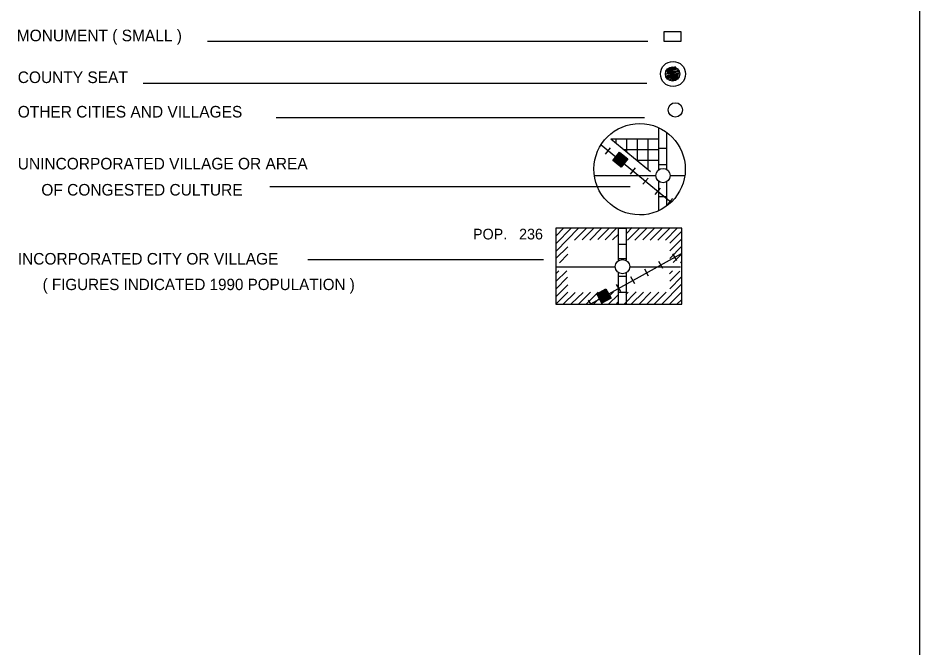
# Model space of a CAD drawing. Extents: x 1478809 to 1927953, y 15597233 to 15971870.
# Drawn here: x 1891871 to 1925625, y 15691288 to 15714854 of the extents above; entities that cross this region are included whole.
import ezdxf

# ---------------------------------------------------------------- set-up
doc = ezdxf.new("R2010")
doc.units = 0
doc.layers.add('L12', color=7, linetype='Continuous')
doc.layers.add('L23', color=7, linetype='Continuous')

msp = doc.modelspace()

# ---------------------------------------------------------------- linework, layer by layer
at = {"layer": 'L12'}
for p, q in [((1913439, 15708958), (1915741, 15708958)), ((1916285, 15708958), (1916824, 15708958)), ((1911982, 15705547), (1914226, 15705547)), ((1914765, 15705547), (1916665, 15705547))]:
    msp.add_line(p, q, dxfattribs=at)
at = {"layer": 'L23'}
for p, q in [((1925625, 15602803), (1925624, 15777712)), ((1898967, 15713985), (1915440, 15713985)), ((1896549, 15712422), (1915409, 15712422)), ((1901533, 15711133), (1915314, 15711133)), ((1915858, 15709190), (1915858, 15710748)), ((1916158, 15709190), (1916158, 15710563)), ((1914057, 15710331), (1915858, 15710331)), ((1914258, 15710183), (1914258, 15710331)), ((1914659, 15709840), (1914659, 15710331)), ((1915060, 15709539), (1915060, 15710331)), ((1915456, 15709190), (1915456, 15710331)), ((1913856, 15709766), (1914041, 15709998)), ((1914300, 15709724), (1914490, 15709739)), ((1914316, 15709750), (1914464, 15709755)), ((1914342, 15709771), (1914442, 15709782)), ((1914358, 15709798), (1914416, 15709798)), ((1914543, 15709930), (1915858, 15709930)), ((1915858, 15709982), (1916158, 15709982)), ((1914131, 15709523), (1914691, 15709581)), ((1914157, 15709549), (1914659, 15709597)), ((1914168, 15709507), (1914664, 15709555)), ((1914184, 15709576), (1914633, 15709623)), ((1914189, 15709481), (1914648, 15709534)), ((1914210, 15709607), (1914606, 15709650)), ((1914226, 15709634), (1914575, 15709676)), ((1914226, 15709460), (1914617, 15709497)), ((1914247, 15709665), (1914548, 15709692)), ((1914247, 15709438), (1914601, 15709475)), ((1914268, 15709692), (1914527, 15709713)), ((1914274, 15709417), (1914575, 15709449)), ((1914300, 15709391), (1914559, 15709423)), ((1914332, 15709396), (1914516, 15709634)), ((1915060, 15709534), (1915858, 15709534)), ((1914332, 15709365), (1914532, 15709391)), ((1914358, 15709349), (1914506, 15709365)), ((1914384, 15709322), (1914490, 15709333)), ((1914406, 15709306), (1914464, 15709306)), ((1914791, 15709016), (1914981, 15709248)), ((1915858, 15709380), (1916158, 15709380)), ((1915256, 15708641), (1915451, 15708863)), ((1915858, 15707648), (1915858, 15708741)), ((1916158, 15707833), (1916158, 15708741)), ((1901290, 15708546), (1914780, 15708546)), ((1915715, 15708256), (1915910, 15708488)), ((1915858, 15708182), (1916158, 15708182)), ((1916185, 15707875), (1916375, 15708108)), ((1911993, 15706693), (1912299, 15707009)), ((1911993, 15706413), (1912584, 15707009)), ((1912008, 15706138), (1912848, 15706988)), ((1912700, 15706550), (1913149, 15706999)), ((1912985, 15706555), (1913423, 15706999)), ((1913276, 15706550), (1913724, 15707009)), ((1913566, 15706566), (1913994, 15706988)), ((1913841, 15706555), (1914284, 15707009)), ((1914115, 15706555), (1914342, 15706772)), ((1914342, 15706999), (1914643, 15706999)), ((1914342, 15705779), (1914342, 15706999)), ((1914643, 15705790), (1914643, 15706999)), ((1914648, 15706798), (1914860, 15707015)), ((1914685, 15706550), (1915124, 15706999)), ((1914960, 15706540), (1915409, 15706999)), ((1915256, 15706555), (1915694, 15706999)), ((1915525, 15706550), (1915974, 15706999)), ((1915815, 15706550), (1916259, 15706999)), ((1916100, 15706550), (1916539, 15706999)), ((1916259, 15706434), (1916708, 15706883)), ((1914342, 15706397), (1914643, 15706397)), ((1916259, 15706149), (1916708, 15706598)), ((1911998, 15705858), (1912441, 15706291)), ((1916264, 15705864), (1916708, 15706318)), ((1916523, 15705779), (1916375, 15706038)), ((1916391, 15705705), (1916708, 15706033)), ((1902716, 15705821), (1911533, 15705821)), ((1912135, 15705700), (1912441, 15706017)), ((1914342, 15705858), (1914643, 15705858)), ((1916000, 15705489), (1915847, 15705747)), ((1916665, 15705705), (1916708, 15705747)), ((1911998, 15705288), (1912109, 15705399)), ((1911998, 15704998), (1912410, 15705399)), ((1915472, 15705198), (1915324, 15705457)), ((1916248, 15705288), (1916364, 15705399)), ((1916259, 15705014), (1916634, 15705388)), ((1911998, 15704713), (1912431, 15705156)), ((1914342, 15704148), (1914342, 15705330)), ((1914342, 15705198), (1914643, 15705198)), ((1914643, 15704148), (1914643, 15705330)), ((1914949, 15704908), (1914802, 15705167)), ((1916259, 15704723), (1916697, 15705167)), ((1912008, 15704438), (1912441, 15704871)), ((1913693, 15704248), (1913814, 15704691)), ((1913709, 15704216), (1913841, 15704697)), ((1913724, 15704190), (1913872, 15704723)), ((1913751, 15704206), (1913893, 15704691)), ((1914427, 15704618), (1914274, 15704882)), ((1915968, 15704148), (1916692, 15704882)), ((1911993, 15704148), (1912452, 15704596)), ((1912272, 15704148), (1912727, 15704591)), ((1912573, 15704158), (1913017, 15704591)), ((1912848, 15704148), (1913291, 15704596)), ((1913133, 15704148), (1913582, 15704596)), ((1913418, 15704158), (1913851, 15704591)), ((1913550, 15704496), (1913566, 15704549)), ((1913566, 15704464), (1913598, 15704565)), ((1913582, 15704438), (1913624, 15704581)), ((1913598, 15704417), (1913656, 15704596)), ((1913624, 15704375), (1913693, 15704623)), ((1913640, 15704338), (1913724, 15704639)), ((1913656, 15704317), (1913751, 15704654)), ((1913666, 15704280), (1913782, 15704665)), ((1913682, 15704132), (1914152, 15704607)), ((1913899, 15704322), (1913751, 15704591)), ((1913783, 15704221), (1913909, 15704665)), ((1913814, 15704243), (1913925, 15704623)), ((1913851, 15704258), (1913941, 15704596)), ((1913872, 15704274), (1913957, 15704565)), ((1913909, 15704290), (1913973, 15704538)), ((1913941, 15704317), (1913999, 15704507)), ((1913967, 15704322), (1914015, 15704475)), ((1913983, 15704158), (1914326, 15704496)), ((1913999, 15704338), (1914031, 15704449)), ((1914025, 15704359), (1914041, 15704417)), ((1914342, 15704596), (1914643, 15704596)), ((1914543, 15704142), (1915002, 15704607)), ((1914622, 15704517), (1914706, 15704596)), ((1914833, 15704158), (1915277, 15704596)), ((1915118, 15704148), (1915557, 15704596)), ((1915393, 15704142), (1915847, 15704596)), ((1915694, 15704163), (1916132, 15704596)), ((1916248, 15704148), (1916692, 15704591)), ((1913307, 15704158), (1913223, 15704301)), ((1914258, 15704142), (1914332, 15704221)), ((1916523, 15704148), (1916697, 15704317))]:
    msp.add_line(p, q, dxfattribs=at)
for points in [[(1916692, 15713985), (1916692, 15714339), (1916042, 15714339), (1916042, 15713985)], [(1914131, 15709523), (1914384, 15709834), (1914691, 15709581), (1914443, 15709275)], [(1913724, 15704190), (1913534, 15704533), (1913872, 15704723), (1914068, 15704380)]]:
    msp.add_lwpolyline(points, close=True, dxfattribs=at)
for points in [[(1916206, 15712950), (1916475, 15713024), (1916185, 15712939), (1916502, 15712997), (1916164, 15712892), (1916502, 15712976), (1916507, 15712982), (1916127, 15712865), (1916565, 15712950), (1916148, 15712818), (1916581, 15712897), (1916116, 15712749), (1916602, 15712865), (1916106, 15712665), (1916602, 15712807), (1916158, 15712649), (1916607, 15712765), (1916158, 15712580), (1916565, 15712707), (1916248, 15712538), (1916549, 15712649), (1916349, 15712522), (1916549, 15712601), (1916581, 15712723), (1916164, 15712622)], [(1913693, 15710114), (1916317, 15707965)], [(1914057, 15710331), (1915541, 15709116)], [(1913519, 15706999), (1911993, 15706999), (1911993, 15704148), (1916708, 15704148), (1916708, 15706999), (1913519, 15706999)], [(1913302, 15704163), (1916697, 15706048)]]:
    msp.add_lwpolyline(points, dxfattribs=at)
for centre, radius in [((1916383, 15712761), 469), ((1916366, 15712761), 269), ((1916469, 15711418), 269), ((1916010, 15708961), 269), ((1914493, 15705553), 269)]:
    msp.add_circle(centre, radius, dxfattribs=at)
msp.add_ellipse((1915133, 15709199), major_axis=(-10, -1709), ratio=0.999925, dxfattribs=at)

# ---------------------------------------------------------------- texts
for s, height, p in [('MONUMENT ( SMALL )', 433.31, (1891823, 15713985)), ('COUNTY SEAT', 433.31, (1891860, 15712422)), ('OTHER CITIES AND VILLAGES', 433.31, (1891860, 15711133)), ('UNINCORPORATED VILLAGE OR AREA', 433.31, (1891860, 15709190)), ('OF CONGESTED CULTURE', 433.31, (1892742, 15708213)), ('POP.   236', 400, (1908899, 15706571)), ('INCORPORATED CITY OR VILLAGE', 433.31, (1891860, 15705631)), ('( FIGURES INDICATED 1990 POPULATION )', 425.01, (1892789, 15704676))]:
    msp.add_text(s, height=height, dxfattribs=at).set_placement(p)

doc.saveas('drawing.dxf')
